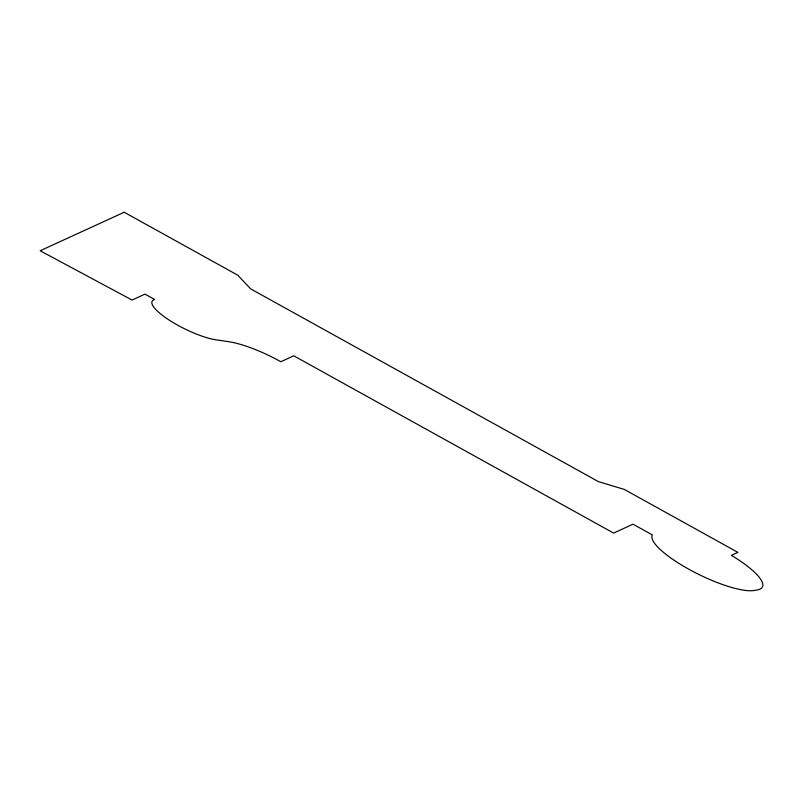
<?xml version="1.0" encoding="UTF-8"?>
<svg xmlns="http://www.w3.org/2000/svg" width="803" height="803" viewBox="0 0 803 803"><rect width="100%" height="100%" fill="white"/><g stroke="black" fill="none" stroke-linecap="round" stroke-linejoin="round"><path stroke-width="1.2" d="M124.204 212.253L40.15 250.757L132.063 300.061L144.992 294.139L154.688 299.509A41.716 10.379 26.1 0 0 169.694 320.437A41.716 10.379 26.1 0 0 218.004 340.101L228.102 341.616A55.407 13.781 26.1 0 1 280.839 361.731L293.768 355.809L613.612 533.072L633.005 524.188L652.387 534.928A59.593 14.815 26.1 0 0 691.825 570.863A59.593 14.815 26.1 0 0 755.733 590.145A62.684 15.588 26.1 0 0 731.413 555.335L737.887 552.374L624.312 489.428L598.466 481.649L250.687 288.899L237.768 275.198L124.204 212.253"/></g></svg>
